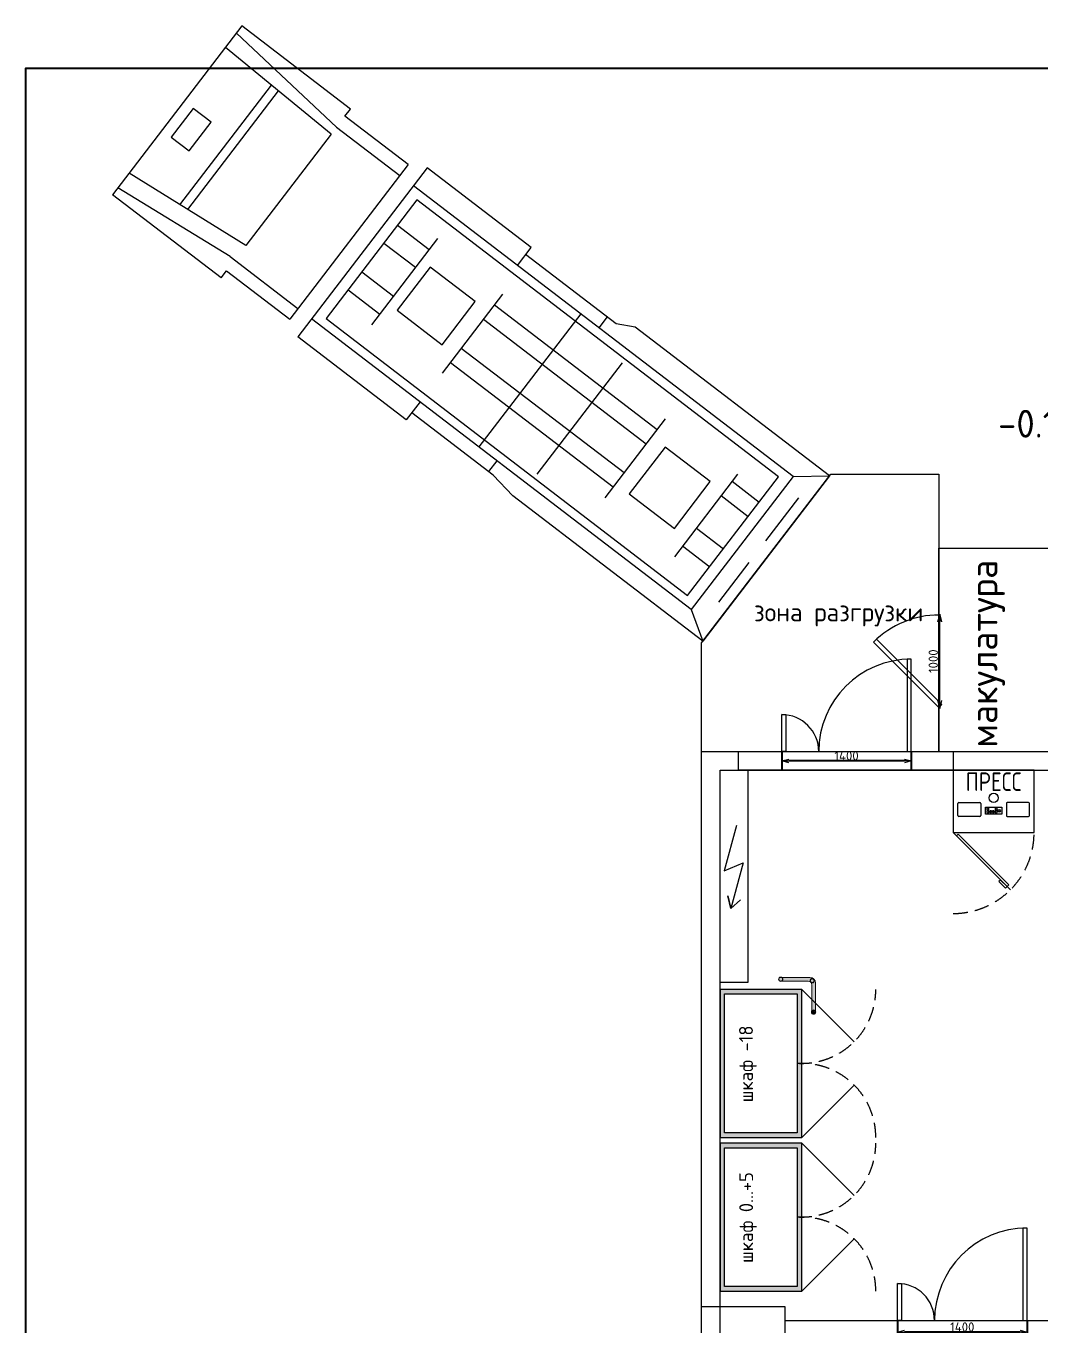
# Model space of a CAD drawing. Extents: x -150237 to 313168, y -187365 to 36962.
# Drawn here: x -56273 to -45313, y -150692 to -136648 of the extents above; entities that cross this region are included whole.
import ezdxf
from ezdxf.enums import TextEntityAlignment as Align

# ---------------------------------------------------------------- set-up
doc = ezdxf.new("R2010")
doc.units = 0
doc.header["$LTSCALE"] = 50
doc.header["$PDMODE"] = 34
doc.header["$PDSIZE"] = 20
doc.linetypes.add('HIDDEN2', pattern=[4.7625, 3.175, -1.5875])
doc.layers.get('0').update_dxf_attribs({"linetype": 'CONTINUOUS'})
doc.layers.get('Defpoints').update_dxf_attribs({"linetype": 'CONTINUOUS'})
for name, color, linetype in [('Colums', 25, 'CONTINUOUS'), ('Dim', 7, 'CONTINUOUS'), ('Refrigerators', 7, 'CONTINUOUS'), ('ST', 7, 'CONTINUOUS'), ('type', 7, 'CONTINUOUS'), ('Двери', 76, 'CONTINUOUS'), ('Наименов', 7, 'CONTINUOUS'), ('оборудование', 90, 'CONTINUOUS'), ('Холодильное', 5, 'CONTINUOUS')]:
    doc.layers.add(name, color=color, linetype=linetype)
doc.layers.add('KF оборудование', color=10, linetype='CONTINUOUS', lineweight=18)
doc.layers.add('Стены', color=7, linetype='CONTINUOUS', lineweight=35)
doc.styles.add('KF надписи', font='isocpeur.ttf', dxfattribs={"height": 200})
doc.styles.get("Standard").update_dxf_attribs({"font": 'isocpeur.ttf'})
doc.dimstyles.get("Standard").update_dxf_attribs({"dimscale": 0, "dimtxt": 180, "dimasz": 75, "dimexe": 0, "dimexo": 0, "dimgap": 30, "dimtad": 1, "dimdec": 0, "dimdsep": 46, "dimtxsty": 'Standard', "dimblk1": 'OPEN30', "dimblk2": 'OPEN30', "dimsah": 1, "dimcen": 25, "dimadec": 0, "dimazin": 0, "dimtfac": 1, "dimtdec": 0, "dimtmove": 0, "dimatfit": 3, "dimldrblk": 'OPEN30', "dimfxl": 1, "dimtolj": 1, "dimtzin": 0, "dimarcsym": 0})

# ---------------------------------------------------------------- blocks, each defined once
blk = doc.blocks.new('_OPEN30')
at = {"color": 0, "linetype": 'ByBlock'}
for p, q in [((-1, 0.27), (0, 0)), ((0, 0), (-1, -0.27)), ((0, 0), (-1, 0))]:
    blk.add_line(p, q, dxfattribs=at)
blk = doc.blocks.new('*D85')
at = {"layer": 'Defpoints', "color": 0, "transparency": 16777216}
for p in [(-400, -37.5), (-400, -100), (1000, -37.5)]:
    blk.add_point(p, dxfattribs=at)
at = {"layer": 'Dim', "color": 0, "lineweight": -2, "transparency": 16777216}
for p, q in [((-400, -37.5), (-400, -100)), ((925, -100), (-325, -100)), ((1000, -37.5), (1000, -100))]:
    blk.add_line(p, q, dxfattribs=at)
at = {"layer": 'Dim', "color": 0, "lineweight": -2, "transparency": 16777216, "xscale": 75, "yscale": 75, "zscale": 75, "rotation": 180}
blk.add_blockref('_OPEN30', (-400, -100), dxfattribs=at)
at = {"layer": 'Dim', "color": 0, "lineweight": -2, "transparency": 16777216, "xscale": 75, "yscale": 75, "zscale": 75}
blk.add_blockref('_OPEN30', (1000, -100), dxfattribs=at)
at = {"layer": 'Dim', "color": 0, "transparency": 16777216, "insert": (300, -45), "char_height": 100, "attachment_point": 5}
blk.add_mtext('\\A1;1400', dxfattribs=at)
blk = doc.blocks.new('Авто')
at = {"layer": 'Refrigerators', "color": 0}
for p, q in [((-6523, 1126), (-8000, 1126)), ((-8000, 1126), (-8000, -1174)), ((-6523, 1028), (-6523, 1126)), ((-5477, 1126), (-5477, -1174)), ((-4062, 1126), (-5477, 1126)), ((-4062, 881), (-4062, 1126)), ((-2646, 1126), (-2831, 1028)), ((0, 1126), (-2646, 1126)), ((-308, 881), (0, 1126)), ((0, 1126), (0, -1126)), ((-6523, 881), (-8000, 1028)), ((-5662, 1028), (-6523, 1028)), ((-5662, 1028), (-5662, -1077)), ((-2831, 1028), (-4062, 1028)), ((-2954, 1028), (-2954, 881)), ((-6523, 881), (-5662, 881)), ((-308, 881), (-5477, 881)), ((-3200, 881), (-3200, -930)), ((-308, 881), (-308, -930)), ((-6523, 783), (-8000, 832)), ((-7355, -817), (-7356, 811)), ((-7262, 807), (-7262, -807)), ((-6523, 783), (-6523, -734)), ((-431, 783), (-5354, 783)), ((-5354, 783), (-5354, -832)), ((-2523, 734), (-2523, -783)), ((-431, -832), (-431, 783)), ((-123, 734), (-123, 147)), ((-4923, 587), (-4923, -587)), ((-5354, 440), (-4923, 440)), ((-4000, 538), (-4000, -538)), ((-1785, 538), (-1785, -538)), ((-800, 538), (-800, -587)), ((-800, 440), (-431, 440)), ((-4185, 294), (-4800, 294)), ((-4800, 294), (-4800, -294)), ((-4185, -294), (-4185, 294)), ((-4000, 391), (-1785, 391)), ((-985, 294), (-1600, 294)), ((-1600, 294), (-1600, -343)), ((-985, -343), (-985, 294)), ((-5354, 196), (-4923, 196)), ((-4000, 196), (-1785, 196)), ((-800, 245), (-431, 245)), ((-7631, 98), (-7877, 98)), ((-7877, 98), (-7877, -294)), ((-7631, -294), (-7631, 98)), ((-5354, -196), (-4923, -196)), ((-4000, -196), (-1785, -196)), ((-800, -196), (-431, -196)), ((-123, -147), (-123, -685)), ((-7877, -294), (-7631, -294)), ((-4800, -294), (-4185, -294)), ((-4000, -391), (-1785, -391)), ((-1600, -343), (-985, -343)), ((-5354, -440), (-4923, -440)), ((-800, -440), (-431, -440)), ((-6523, -734), (-8000, -881)), ((-5354, -832), (-431, -832)), ((-6585, -930), (-8000, -1077)), ((-6585, -930), (-5662, -930)), ((-308, -930), (-5477, -930)), ((-4000, -930), (-4000, -1174)), ((-2954, -930), (-2954, -1077)), ((-308, -930), (0, -1126)), ((-6523, -1077), (-5662, -1077)), ((-6523, -1174), (-6523, -1077)), ((-2892, -1077), (-4000, -1077)), ((-2585, -1126), (-2892, -1077)), ((-6523, -1174), (-8000, -1174)), ((-4000, -1174), (-5477, -1174)), ((0, -1126), (-2585, -1126))]:
    blk.add_line(p, q, dxfattribs=at)
blk = doc.blocks.new('*U61')
at = {"layer": 'Холодильное'}
blk.add_hatch(color=256, dxfattribs=at).paths.add_polyline_path([(1550, -834), (802, -834, 0.015636), (800, -884), (1600, -884), (1600, 0), (0, 0), (0, -884), (800, -884, 0.015636), (798, -834), (50, -834), (50, -50), (1550, -50)])
for p, q in [((0, -884), (566, -1450)), ((1600, -884), (1034, -1450))]:
    blk.add_line(p, q, dxfattribs=at)
blk.add_lwpolyline([(0, 0), (0, -884), (1600, -884), (1600, 0), (0, 0)], dxfattribs=at)
blk.add_lwpolyline([(1550, -50), (1550, -834), (50, -834), (50, -50)], close=True, dxfattribs=at)
at = {"layer": 'Холодильное', "linetype": 'HIDDEN2'}
for centre, start, end in [((0, -884), 270, 3.5833), ((1600, -884), 176.4167, 270)]:
    blk.add_arc(centre, 800, start, end, dxfattribs=at)
at = {"layer": 'Холодильное', "color": 1, "width": 0.96875}
blk.add_text('шкаф 0...+5', height=150, dxfattribs=at).set_placement((795, -358), align=Align.CENTER)
blk = doc.blocks.new('*U60')
at = {"layer": 'Холодильное'}
blk.add_hatch(color=256, dxfattribs=at).paths.add_polyline_path([(1550, -834), (802, -834, 0.015636), (800, -884), (1600, -884), (1600, 0), (0, 0), (0, -884), (800, -884, 0.015636), (798, -834), (50, -834), (50, -50), (1550, -50)])
for p, q in [((0, -884), (566, -1450)), ((1600, -884), (1034, -1450))]:
    blk.add_line(p, q, dxfattribs=at)
blk.add_lwpolyline([(0, 0), (0, -884), (1600, -884), (1600, 0), (0, 0)], dxfattribs=at)
blk.add_lwpolyline([(1550, -50), (1550, -834), (50, -834), (50, -50)], close=True, dxfattribs=at)
at = {"layer": 'Холодильное', "linetype": 'HIDDEN2'}
for centre, start, end in [((0, -884), 270, 3.5833), ((1600, -884), 176.4167, 270)]:
    blk.add_arc(centre, 800, start, end, dxfattribs=at)
at = {"layer": 'Холодильное', "width": 0.96875}
blk.add_text('шкаф -18', height=150, dxfattribs=at).set_placement((795, -356), align=Align.CENTER)
blk = doc.blocks.new('*U90')
at = {"layer": 'KF оборудование'}
h = blk.add_hatch(color=181, dxfattribs=at)
h.dxf.hatch_style = 1
h.set_gradient(color1=(255, 0, 0), color2=(255, 0, 0), tint=1)
h.paths.add_polyline_path([(-375, -40), (-375, -355, 1), (-335, -355), (-335, -60, -0.414214), (-295, -20), (0, -20, 1), (0, 20), (-315, 20, 0.414214)])
h = blk.add_hatch(color=181, dxfattribs=at)
h.dxf.hatch_style = 1
h.set_gradient(color1=(51, 51, 51), color2=(0, 0, 0), one_color=1)
h.paths.add_polyline_path([(-316, -15, 1), (-364, -15, 1)])
h.paths.add_polyline_path([(-320, -15, 1), (-360, -15, 1)], flags=16)
h = blk.add_hatch(color=181, dxfattribs=at)
h.dxf.hatch_style = 1
h.set_gradient(color1=(51, 51, 51), color2=(0, 0, 0), one_color=1)
h.paths.add_polyline_path([(24, 0, 1), (-24, 0, 1)])
h.paths.add_polyline_path([(20, 0, 1), (-20, 0, 1)], flags=16)
h = blk.add_hatch(color=181, dxfattribs=at)
h.dxf.hatch_style = 1
h.set_gradient(color1=(51, 51, 51), color2=(0, 0, 0), one_color=1)
h.paths.add_polyline_path([(-331, -355, 1), (-379, -355, 1)])
h.paths.add_polyline_path([(-335, -355, 1), (-375, -355, 1)], flags=16)
at = {"layer": 'KF оборудование', "color": 1, "linetype": 'Continuous', "lineweight": 15}
for p, q in [((0, 20), (-315, 20)), ((-375, -355), (-375, -40)), ((-335, -355), (-335, -60)), ((0, -20), (-295, -20))]:
    blk.add_line(p, q, dxfattribs=at)
at = {"layer": 'KF оборудование', "color": 7, "lineweight": 15}
for centre, radius in [((-340, -15), 24), ((-340, -15), 20), ((0, 0), 24), ((0, 0), 20), ((-355, -355), 24), ((-355, -355), 20)]:
    blk.add_circle(centre, radius, dxfattribs=at)
at = {"layer": 'KF оборудование', "color": 1, "linetype": 'Continuous', "lineweight": 15}
for centre, radius, start, end in [((-315, -40), 60, 90, 180), ((0, 0), 20, 270, 90), ((-295, -60), 40, 90, 180), ((-355, -355), 20, 180, 0)]:
    blk.add_arc(centre, radius, start, end, dxfattribs=at)
at = {"layer": 'KF оборудование', "color": 181}
blk.add_point((0, 0), dxfattribs=at)
at = {"layer": 'KF оборудование', "color": 7, "style": 'KF надписи', "flags": 1}
for tag, p in [('ПРОИЗВОДИТЕЛЬ', (378, 2173)), ('МОДЕЛЬ', (378, 1793)), ('ТИП_ОБОРУДОВАНИЯ', (378, 1413)), ('ДЛИНА', (359, 986)), ('ГЛУБИНА', (359, 606)), ('ВЫСОТА', (359, 226))]:
    blk.add_attdef(tag, p, '', height=200, dxfattribs=at)
blk = doc.blocks.new('*D93')
at = {"layer": 'Defpoints', "color": 0, "transparency": 16777216}
for p in [(-400, -62), (-400, -125), (1000, -62)]:
    blk.add_point(p, dxfattribs=at)
at = {"layer": 'Dim', "color": 0, "lineweight": -2, "transparency": 16777216}
for p, q in [((-400, -62), (-400, -125)), ((925, -125), (-325, -125)), ((1000, -62), (1000, -125))]:
    blk.add_line(p, q, dxfattribs=at)
at = {"layer": 'Dim', "color": 0, "lineweight": -2, "transparency": 16777216, "xscale": 75, "yscale": 75, "zscale": 75, "rotation": 180}
blk.add_blockref('_OPEN30', (-400, -125), dxfattribs=at)
at = {"layer": 'Dim', "color": 0, "lineweight": -2, "transparency": 16777216, "xscale": 75, "yscale": 75, "zscale": 75}
blk.add_blockref('_OPEN30', (1000, -125), dxfattribs=at)
at = {"layer": 'Dim', "color": 0, "transparency": 16777216, "insert": (300, -70), "char_height": 100, "attachment_point": 5}
blk.add_mtext('\\A1;1400', dxfattribs=at)
blk = doc.blocks.new('пресс-компактор')
at = {"layer": 'оборудование', "color": 14}
for p, q in [((50, -490), (50, -360)), ((60, -350), (290, -350)), ((300, -360), (300, -490)), ((575, -360), (575, -490)), ((815, -350), (585, -350)), ((825, -490), (825, -360)), ((290, -500), (60, -500)), ((585, -500), (815, -500)), ((0, -675), (619, -1294))]:
    blk.add_line(p, q, dxfattribs=at)
for points in [[(0, -675), (875, -675), (875, 0), (0, 0)], [(350, -400), (525, -400), (525, -475), (350, -475)], [(35, -710), (583, -1258), (601, -1241), (53, -693)], [(583, -1258), (513, -1188), (495, -1205), (566, -1276)]]:
    blk.add_lwpolyline(points, close=True, dxfattribs=at)
for points in [[(370, -430), (380, -430, 0.414214), (385, -425), (385, -415, 0.414214), (380, -410), (370, -410, 0.414214), (365, -415), (365, -425, 0.414214)], [(460, -430), (470, -430, 0.414214), (475, -425), (475, -415, 0.414214), (470, -410), (460, -410, 0.414214), (455, -415), (455, -425, 0.414214)], [(370, -460), (380, -460, 0.414214), (385, -455), (385, -445, 0.414214), (380, -440), (370, -440, 0.414214), (365, -445), (365, -455, 0.414214)], [(400, -460), (410, -460, 0.414214), (415, -455), (415, -445, 0.414214), (410, -440), (400, -440, 0.414214), (395, -445), (395, -455, 0.414214)], [(430, -460), (440, -460, 0.414214), (445, -455), (445, -445, 0.414214), (440, -440), (430, -440, 0.414214), (425, -445), (425, -455, 0.414214)], [(460, -460), (470, -460, 0.414214), (475, -455), (475, -445, 0.414214), (470, -440), (460, -440, 0.414214), (455, -445), (455, -455, 0.414214)]]:
    blk.add_lwpolyline(points, format="xyb", close=True, dxfattribs=at)
for centre, radius in [((438, -300), 50), ((495, -440), 15), ((495, -440), 10)]:
    blk.add_circle(centre, radius, dxfattribs=at)
for centre, start, end in [((60, -360), 90, 180), ((290, -360), 0, 90), ((585, -360), 90, 180), ((815, -360), 0, 90), ((60, -490), 180, 270), ((290, -490), 270, 0), ((585, -490), 180, 270), ((815, -490), 270, 0)]:
    blk.add_arc(centre, 10, start, end, dxfattribs=at)
at = {"layer": 'оборудование', "color": 14, "linetype": 'HIDDEN2'}
blk.add_arc((0, -675), 875, 270, 0, dxfattribs=at)
at = {"layer": 'type', "width": 0.8}
blk.add_text('ПРЕСС', height=200, dxfattribs=at).set_placement((438, -225), align=Align.CENTER)
blk = doc.blocks.new('*D107')
at = {"layer": 'Defpoints', "color": 0, "transparency": 16777216}
for p in [(1000, 42), (0, -8), (1000, -8)]:
    blk.add_point(p, dxfattribs=at)
at = {"layer": 'Dim', "color": 0, "lineweight": -2, "transparency": 16777216}
for p, q in [((1000, 42), (1000, -8)), ((75, -8), (925, -8))]:
    blk.add_line(p, q, dxfattribs=at)
at = {"layer": 'Dim', "color": 0, "lineweight": -2, "transparency": 16777216, "xscale": 75, "yscale": 75, "zscale": 75, "rotation": 180}
blk.add_blockref('_OPEN30', (0, -8), dxfattribs=at)
at = {"layer": 'Dim', "color": 0, "lineweight": -2, "transparency": 16777216, "xscale": 75, "yscale": 75, "zscale": 75}
blk.add_blockref('_OPEN30', (1000, -8), dxfattribs=at)
at = {"layer": 'Dim', "color": 0, "transparency": 16777216, "insert": (500, 62), "char_height": 100, "attachment_point": 5}
blk.add_mtext('\\A1;1000', dxfattribs=at)
blk = doc.blocks.new('*U84')
at = {"layer": 'Двери'}
for points in [[(1000, 0), (1000, 1000), (956, 1000), (956, 0)], [(-400, 0), (-400, 400), (-356, 400), (-356, 0)]]:
    blk.add_lwpolyline(points, close=True, dxfattribs=at)
for centre, radius, start, end in [((1000, 0), 1000, 90, 180), ((-400, 0), 400, 0, 90)]:
    blk.add_arc(centre, radius, start, end, dxfattribs=at)
at = {"layer": 'Стены'}
for p, q in [((-400, 0), (-400, -200)), ((1000, 0), (1000, -200))]:
    blk.add_line(p, q, dxfattribs=at)
at = {"layer": 'Dim'}
dim = blk.add_linear_dim(base=(-400, -100), p1=(1000, -37.5), p2=(-400, -37.5), angle=180, dimstyle='Standard', override={"dimscale": 1, "dimtxt": 100, "dimgap": 5, "dimarcsym": 2}, dxfattribs=at)
dim.commit()
dim.dimension.update_dxf_attribs({"geometry": '*D85', "text_midpoint": (300, -45)})
blk = doc.blocks.new('*U92')
at = {"layer": 'Двери'}
for points in [[(1000, 0), (1000, 1000), (956, 1000), (956, 0)], [(-400, 0), (-400, 400), (-356, 400), (-356, 0)]]:
    blk.add_lwpolyline(points, close=True, dxfattribs=at)
for centre, radius, start, end in [((1000, 0), 1000, 90, 180), ((-400, 0), 400, 0, 90)]:
    blk.add_arc(centre, radius, start, end, dxfattribs=at)
at = {"layer": 'Стены'}
for p, q in [((-400, 0), (-400, -250)), ((1000, 0), (1000, -250))]:
    blk.add_line(p, q, dxfattribs=at)
at = {"layer": 'Dim'}
dim = blk.add_linear_dim(base=(-400, -125), p1=(1000, -62.5), p2=(-400, -62.5), angle=180, dimstyle='Standard', override={"dimscale": 1, "dimtxt": 100, "dimgap": 5, "dimarcsym": 2}, dxfattribs=at)
dim.commit()
dim.dimension.update_dxf_attribs({"geometry": '*D93', "text_midpoint": (300, -70)})
blk = doc.blocks.new('*U106')
at = {"layer": 'Двери'}
blk.add_lwpolyline([(0, 0), (707.1, 707.1), (738, 676.2), (30.9, -30.9)], close=True, dxfattribs=at)
blk.add_arc((0, 0), 1000, 0, 45, dxfattribs=at)
at = {"layer": 'Стены'}
for p, q in [((0, 0), (0, -16.3)), ((1000, 0), (1000, -16.3))]:
    blk.add_line(p, q, dxfattribs=at)
at = {"layer": 'Dim'}
dim = blk.add_linear_dim(base=(1000, -8.1), p1=(0, -8.1), p2=(1000, 41.9), dimstyle='Standard', override={"dimscale": 1, "dimtxt": 100, "dimgap": 20, "dimarcsym": 2}, dxfattribs=at)
dim.commit()
dim.dimension.update_dxf_attribs({"geometry": '*D107', "text_midpoint": (500, 61.9)})

msp = doc.modelspace()

# ---------------------------------------------------------------- linework, layer by layer
for p, q in [((-48971.6, -143318.6), (-47573.4, -141493.2)), ((-47573.4, -141493.2), (-46404.6, -141493.2)), ((-46404.6, -141493.2), (-46404.6, -144493.2)), ((-48971.6, -144493.2), (-48971.6, -143318.6)), ((-48971.6, -162343.2), (-48971.6, -144493.2)), ((-48971.6, -144493.2), (-571.6, -144493.2)), ((-48771.6, -162343.2), (-48771.6, -144693.2)), ((-48771.6, -144693.2), (-571.6, -144693.2))]:
    msp.add_line(p, q)
at = {"color": 1}
for p, q in [((-46404.6, -144493.2), (-46404.6, -142293.2)), ((-46404.6, -142293.2), (-45626.9, -142293.2)), ((-45626.9, -142293.2), (-45204.6, -142293.2)), ((-48771.6, -144693.2), (-48471.6, -144693.2)), ((-48471.6, -144693.2), (-48471.6, -146988.1)), ((-48471.6, -146988.1), (-48771.6, -146988.1)), ((-48071.6, -150643.2), (-37971.6, -150643.2))]:
    msp.add_line(p, q, dxfattribs=at)
at = {"color": 5}
msp.add_lwpolyline([(-48571.6, -144493.2), (-46251.6, -144493.2), (-46251.6, -144693.2), (-48571.6, -144693.2)], close=True, dxfattribs=at)
at = {"color": 1}
msp.add_lwpolyline([(-48591.7, -145290.6), (-48727.3, -145782.2), (-48520.6, -145696.7), (-48656.2, -146188.3), (-48687.6, -146050.4), (-48656.2, -146188.3), (-48549.3, -146095.7)], dxfattribs=at)
at = {"layer": 'Colums'}
msp.add_lwpolyline([(-48971.6, -150893.2), (-48971.6, -150493.2), (-48071.6, -150493.2), (-48071.6, -150893.2), (-48971.6, -150893.2)], dxfattribs=at)
at = {"layer": 'Стены'}
msp.add_lwpolyline([(3475.1, -187365.2), (-56273.5, -187365.2), (-56273.5, -137104.3), (3475.1, -137104.3)], close=True, dxfattribs=at)

# ---------------------------------------------------------------- block references
at = {"rotation": 90}
for name, p in [('*U106', (-46404.6, -144015.9)), ('*U60', (-48771.6, -148663.4)), ('*U61', (-48771.6, -150324.7))]:
    msp.add_blockref(name, p, dxfattribs=at)
msp.add_blockref('пресс-компактор', (-46251.6, -144693.2))
at = {"color": 181, "rotation": 270}
msp.add_blockref('*U90', (-47759.9, -147309.1), dxfattribs=at)
at = {"layer": 'ST', "rotation": 322.5480399298206}
msp.add_blockref('Авто', (-48273.2, -142406.8), dxfattribs=at)
at = {"layer": 'Стены'}
for name, p in [('*U84', (-47704.1, -144493.2)), ('*U92', (-46453, -150643.2))]:
    msp.add_blockref(name, p, dxfattribs=at)

# ---------------------------------------------------------------- texts
at = {"width": 0.96875}
msp.add_text('-0.100', height=300, dxfattribs=at).set_placement((-45253.1, -141098.3), align=Align.CENTER)
msp.add_text('макулатура', height=300, rotation=90, dxfattribs=at).set_placement((-45773.4, -143435.5), align=Align.CENTER)
at = {"layer": 'Наименов', "width": 0.96875}
msp.add_text('зона разгрузки', height=200, dxfattribs=at).set_placement((-47488.8, -143084.9), align=Align.CENTER)

doc.saveas('drawing.dxf')
